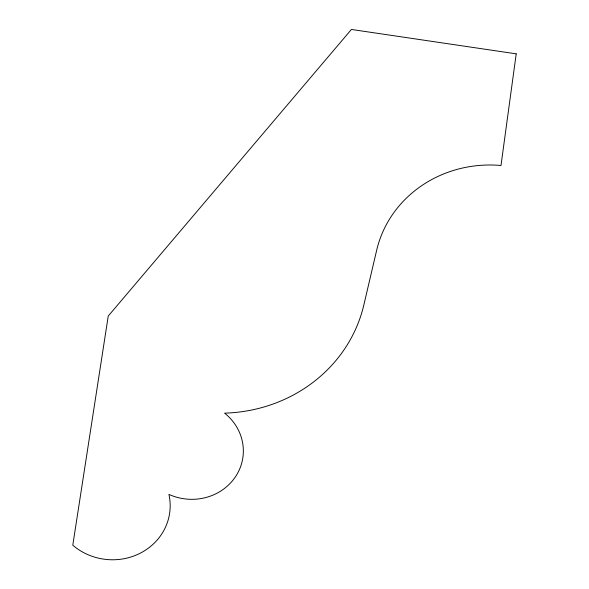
<?xml version="1.0" encoding="UTF-8"?>
<svg xmlns="http://www.w3.org/2000/svg" width="589" height="589" viewBox="0 0 589 589"><rect width="100%" height="100%" fill="white"/><g stroke="black" fill="none" stroke-linecap="round" stroke-linejoin="round"><path stroke-width="0.88" d="M516.214 53.842L500.989 165.487A117.498 110.128 5.7 0 0 376.68 250.2L363.84 304.969A149.26 139.895 5.7 0 1 224.593 413.147A52.215 48.946 5.7 0 1 235.158 477.223A52.215 48.946 5.7 0 1 168.918 494.385A58.363 54.703 5.7 0 1 140.977 552.813A58.363 54.703 5.7 0 1 72.786 545.215L108.243 316.035L351.405 29.45L516.214 53.842"/></g></svg>
